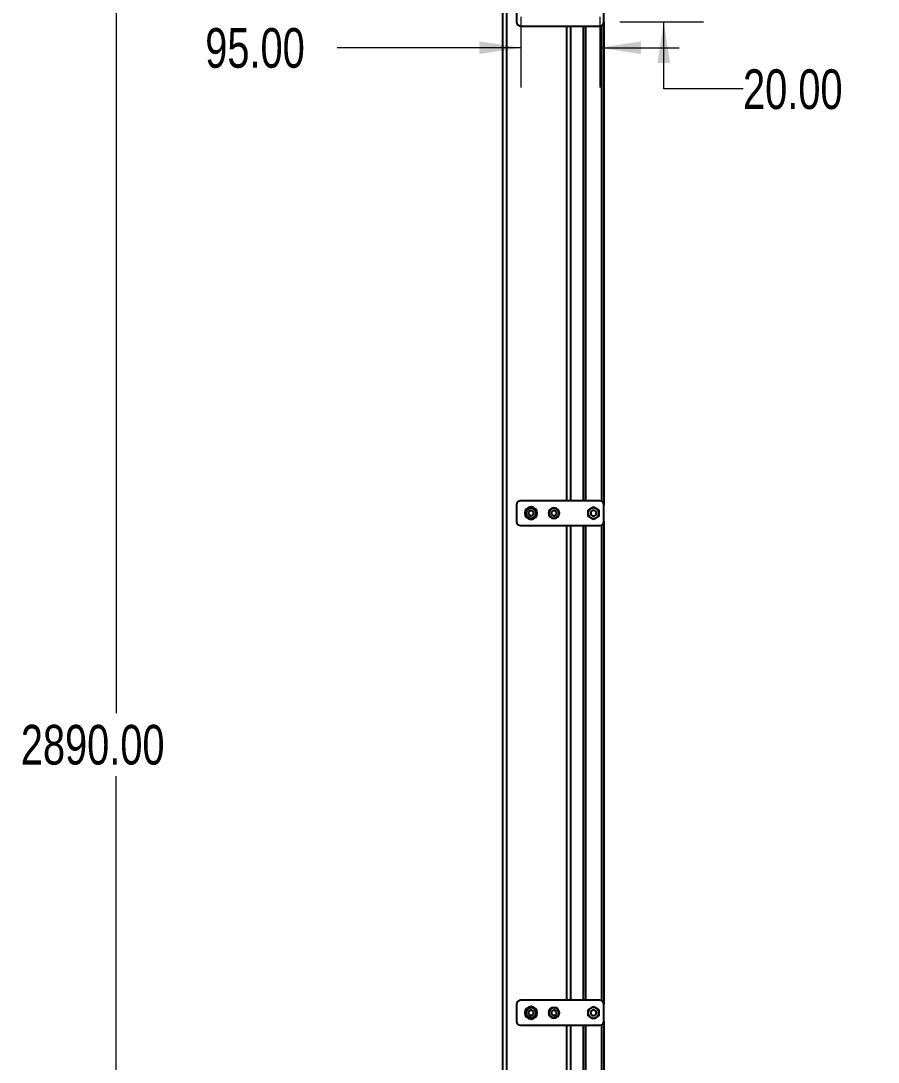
# Model space of a CAD drawing. Header units: millimetres. Extents: x 2 to 418, y 2 to 295.
# Drawn here: x 211.2 to 279.9, y 133.6 to 217 of the extents above; entities that cross this region are included whole.
import ezdxf

# ---------------------------------------------------------------- set-up
doc = ezdxf.new("R2010")
doc.units = ezdxf.units.MM
doc.styles.add('SLDTEXTSTYLE0', font='TXT', dxfattribs={"width": 0.75})
doc.dimstyles.new('SLDDIMSTYLE0', dxfattribs={"dimtxt": 3.175, "dimasz": 3.302, "dimexe": 0, "dimexo": 0.0625, "dimgap": 0.79375, "dimtad": 0, "dimtih": 1, "dimtoh": 1, "dimlfac": 15, "dimrnd": 1e-09, "dimzin": 4, "dimdsep": 46, "dimtxsty": 'SLDTEXTSTYLE0', "dimsah": 1, "dimcen": 0.09, "dimadec": 0, "dimazin": 1, "dimtfac": 1, "dimtmove": 0, "dimatfit": 0, "dimfxl": 0, "dimfrac": 2, "dimtolj": 1, "dimtzin": 12, "dimarcsym": 0})
doc.dimstyles.new('SLDDIMSTYLE1', dxfattribs={"dimtxt": 3.175, "dimasz": 3.302, "dimexe": 0, "dimexo": 0.0625, "dimgap": 0.79375, "dimtad": 0, "dimtih": 1, "dimtoh": 1, "dimlfac": 15, "dimrnd": 1e-09, "dimzin": 4, "dimdsep": 46, "dimtxsty": 'SLDTEXTSTYLE0', "dimsah": 1, "dimcen": 0.09, "dimadec": 0, "dimazin": 1, "dimtfac": 1, "dimtofl": 0, "dimtmove": 0, "dimatfit": 3, "dimfxl": 0, "dimfrac": 2, "dimtolj": 1, "dimtzin": 12, "dimarcsym": 0})

# ---------------------------------------------------------------- blocks, each defined once
blk = doc.blocks.new('_D_20')
at = {"color": 7, "linetype": 'Continuous', "lineweight": 0}
for p, q in [((248.494, 273.924), (215.656, 273.924)), ((218.831, 273.924), (218.831, 161.588)), ((218.831, 81.257), (218.831, 156.547)), ((248.494, 81.257), (215.656, 81.257))]:
    blk.add_line(p, q, dxfattribs=at)
at = {"color": 7, "linetype": 'Continuous', "lineweight": 18}
for points in [[(218.831, 273.924), (218.323, 270.622), (219.339, 270.622)], [(218.831, 81.257), (219.339, 84.559), (218.323, 84.559)]]:
    blk.add_solid(points, dxfattribs=at)
at = {"color": 7, "linetype": 'Continuous', "lineweight": 18, "insert": (211.206, 160.64), "char_height": 3.175, "attachment_point": 1, "style": 'SLDTEXTSTYLE0'}
blk.add_mtext('2890.00', dxfattribs=at)
blk = doc.blocks.new('_D_24')
at = {"color": 7, "linetype": 'Continuous', "lineweight": 0}
for p, q in [((251.231, 217.321), (251.231, 211.68)), ((257.564, 217.321), (257.564, 211.68)), ((251.231, 214.855), (236.53, 214.855)), ((257.564, 214.855), (263.914, 214.855))]:
    blk.add_line(p, q, dxfattribs=at)
at = {"color": 7, "linetype": 'Continuous', "lineweight": 18}
for points in [[(251.231, 214.855), (247.929, 215.363), (247.929, 214.347)], [(257.564, 214.855), (260.866, 214.347), (260.866, 215.363)]]:
    blk.add_solid(points, dxfattribs=at)
at = {"color": 7, "linetype": 'Continuous', "lineweight": 18, "insert": (225.974, 216.427), "char_height": 3.175, "attachment_point": 1, "style": 'SLDTEXTSTYLE0'}
blk.add_mtext('95.00', dxfattribs=at)
blk = doc.blocks.new('_D_25')
at = {"color": 7, "linetype": 'Continuous', "lineweight": 0}
for p, q in [((262.688, 218.257), (262.688, 224.607)), ((259.167, 218.257), (265.863, 218.257)), ((259.167, 216.924), (265.863, 216.924)), ((262.688, 211.55), (262.688, 216.924)), ((269.038, 211.55), (262.688, 211.55))]:
    blk.add_line(p, q, dxfattribs=at)
at = {"color": 7, "linetype": 'Continuous', "lineweight": 18}
for points in [[(262.688, 218.257), (263.196, 221.559), (262.18, 221.559)], [(262.688, 216.924), (262.18, 213.622), (263.196, 213.622)]]:
    blk.add_solid(points, dxfattribs=at)
at = {"color": 7, "linetype": 'Continuous', "lineweight": 18, "insert": (269.038, 213.123), "char_height": 3.175, "attachment_point": 1, "style": 'SLDTEXTSTYLE0'}
blk.add_mtext('20.00', dxfattribs=at)

msp = doc.modelspace()

# ---------------------------------------------------------------- linework, layer by layer
at = {"color": 7, "linetype": 'Continuous', "lineweight": 25}
for p, q in [((249.76384, 247.59064), (249.76384, 107.59064)), ((250.89718, 218.25731), (250.89718, 216.92398)), ((257.89718, 216.92398), (257.89718, 218.25731)), ((257.89718, 216.92398), (257.89718, 178.25731)), ((251.23051, 216.59064), (257.56384, 216.59064)), ((255.23051, 216.59064), (255.23051, 178.59064)), ((256.23051, 216.59064), (256.23051, 178.59064)), ((257.56384, 178.59064), (251.23051, 178.59064)), ((250.89718, 178.25731), (250.89718, 176.92398)), ((252.06384, 177.82158), (251.86384, 177.70611)), ((251.86384, 177.70611), (251.86384, 177.47517)), ((252.06384, 177.98398), (252.06384, 178.02398)), ((252.26384, 177.70611), (252.06384, 177.82158)), ((252.26384, 177.47517), (252.26384, 177.70611)), ((253.89718, 177.82158), (253.69718, 177.70611)), ((253.69718, 177.70611), (253.69718, 177.47517)), ((253.89718, 177.98398), (253.89718, 178.02398)), ((254.09718, 177.70611), (253.89718, 177.82158)), ((254.09718, 177.47517), (254.09718, 177.70611)), ((257.89718, 176.92398), (257.89718, 178.25731)), ((251.86384, 177.47517), (252.06384, 177.3597)), ((252.06384, 177.3597), (252.26384, 177.47517)), ((252.06384, 177.19731), (252.06384, 177.15731)), ((253.69718, 177.47517), (253.89718, 177.3597)), ((253.89718, 177.3597), (254.09718, 177.47517)), ((253.89718, 177.19731), (253.89718, 177.15731)), ((257.89718, 176.92398), (257.89718, 138.25731)), ((251.23051, 176.59064), (257.56384, 176.59064)), ((255.23051, 176.59064), (255.23051, 138.59064)), ((256.23051, 176.59064), (256.23051, 138.59064)), ((257.56384, 138.59064), (251.23051, 138.59064)), ((250.89718, 138.25731), (250.89718, 136.92398)), ((252.06384, 137.82158), (251.86384, 137.70611)), ((251.86384, 137.70611), (251.86384, 137.47517)), ((252.06384, 137.98398), (252.06384, 138.02398)), ((252.26384, 137.70611), (252.06384, 137.82158)), ((252.26384, 137.47517), (252.26384, 137.70611)), ((253.89718, 137.82158), (253.69718, 137.70611)), ((253.69718, 137.70611), (253.69718, 137.47517)), ((253.89718, 137.98398), (253.89718, 138.02398)), ((254.09718, 137.70611), (253.89718, 137.82158)), ((254.09718, 137.47517), (254.09718, 137.70611)), ((257.89718, 136.92398), (257.89718, 138.25731)), ((251.86384, 137.47517), (252.06384, 137.3597)), ((252.06384, 137.3597), (252.26384, 137.47517)), ((252.06384, 137.19731), (252.06384, 137.15731)), ((253.69718, 137.47517), (253.89718, 137.3597)), ((253.89718, 137.3597), (254.09718, 137.47517)), ((253.89718, 137.19731), (253.89718, 137.15731)), ((257.89718, 136.92398), (257.89718, 98.25731)), ((251.23051, 136.59064), (257.56384, 136.59064)), ((255.23051, 136.59064), (255.23051, 98.59064)), ((256.23051, 136.59064), (256.23051, 98.59064))]:
    msp.add_line(p, q, dxfattribs=at)
at = {"color": 8, "linetype": 'Continuous', "lineweight": 25}
for p, q in [((250.09718, 247.01329), (250.09718, 108.16799)), ((254.89718, 216.59064), (254.89718, 178.59064)), ((256.43051, 216.59064), (256.43051, 178.59064)), ((257.69718, 216.61932), (257.69718, 178.55981)), ((254.89718, 176.59064), (254.89718, 138.59064)), ((256.43051, 176.59064), (256.43051, 138.59064)), ((257.69718, 176.61932), (257.69718, 138.55981)), ((254.89718, 136.59064), (254.89718, 98.59064)), ((256.43051, 136.59064), (256.43051, 98.59064)), ((257.69718, 136.61932), (257.69718, 98.55981))]:
    msp.add_line(p, q, dxfattribs=at)
at = {"color": 7, "linetype": 'Continuous', "lineweight": 25}
for centre, radius, start, end in [((251.23051, 216.92398), 0.33333, 180, 270), ((257.56384, 216.92398), 0.33333, 270, 0), ((251.23051, 178.25731), 0.33333, 90, 180), ((257.56384, 178.25731), 0.33333, 0, 90), ((252.06384, 177.59064), 0.5, 90, 270), ((252.06384, 177.59064), 0.43333, 90, 270), ((252.06384, 177.59064), 0.39333, 90, 270), ((252.06384, 177.59064), 0.5, 270, 90), ((252.06384, 177.59064), 0.43333, 270, 90), ((252.06384, 177.59064), 0.39333, 270, 90), ((253.89718, 177.59064), 0.43333, 90, 270), ((253.89718, 177.59064), 0.39333, 90, 270), ((253.89718, 177.59064), 0.43333, 270, 90), ((253.89718, 177.59064), 0.39333, 270, 90), ((257.06384, 177.59064), 0.43333, 120, 180), ((257.06384, 177.59064), 0.43333, 180, 240), ((257.06384, 177.59064), 0.22667, 90, 270), ((257.06384, 177.59064), 0.43333, 60, 120), ((257.06384, 177.59064), 0.22667, 270, 90), ((257.06384, 177.59064), 0.43333, 0, 60), ((257.06384, 177.59064), 0.43333, 300, 0), ((251.23051, 176.92398), 0.33333, 180, 270), ((257.06384, 177.59064), 0.43333, 240, 300), ((257.56384, 176.92398), 0.33333, 270, 0), ((251.23051, 138.25731), 0.33333, 90, 180), ((257.56384, 138.25731), 0.33333, 0, 90), ((252.06384, 137.59064), 0.5, 90, 270), ((252.06384, 137.59064), 0.43333, 90, 270), ((252.06384, 137.59064), 0.39333, 90, 270), ((252.06384, 137.59064), 0.5, 270, 90), ((252.06384, 137.59064), 0.43333, 270, 90), ((252.06384, 137.59064), 0.39333, 270, 90), ((253.89718, 137.59064), 0.43333, 90, 270), ((253.89718, 137.59064), 0.39333, 90, 270), ((253.89718, 137.59064), 0.43333, 270, 90), ((253.89718, 137.59064), 0.39333, 270, 90), ((257.06384, 137.59064), 0.43333, 120, 180), ((257.06384, 137.59064), 0.43333, 180, 240), ((257.06384, 137.59064), 0.22667, 90, 270), ((257.06384, 137.59064), 0.43333, 60, 120), ((257.06384, 137.59064), 0.22667, 270, 90), ((257.06384, 137.59064), 0.43333, 0, 60), ((257.06384, 137.59064), 0.43333, 300, 0), ((251.23051, 136.92398), 0.33333, 180, 270), ((257.06384, 137.59064), 0.43333, 240, 300), ((257.56384, 136.92398), 0.33333, 270, 0)]:
    msp.add_arc(centre, radius, start, end, dxfattribs=at)
for points in [[(256.63051, 177.84083), (256.7013, 177.8817), (256.77322, 177.92323), (256.84718, 177.96592)], [(256.63051, 177.59064), (256.63051, 177.67603), (256.63051, 177.75909), (256.63051, 177.84083)], [(256.63051, 177.34046), (256.63051, 177.4222), (256.63051, 177.50525), (256.63051, 177.59064)], [(256.84718, 177.96592), (256.92113, 178.00862), (256.99305, 178.05014), (257.06384, 178.09101)], [(257.06384, 178.09101), (257.13463, 178.05014), (257.20656, 178.00862), (257.28051, 177.96592)], [(257.28051, 177.96592), (257.35446, 177.92323), (257.42639, 177.8817), (257.49718, 177.84083)], [(257.49718, 177.84083), (257.49718, 177.75909), (257.49718, 177.67603), (257.49718, 177.59064)], [(257.49718, 177.59064), (257.49718, 177.50525), (257.49718, 177.4222), (257.49718, 177.34046)], [(256.84718, 177.21537), (256.77322, 177.25806), (256.7013, 177.29959), (256.63051, 177.34046)], [(257.06384, 177.09027), (256.99305, 177.13114), (256.92113, 177.17267), (256.84718, 177.21537)], [(257.28051, 177.21537), (257.20656, 177.17267), (257.13463, 177.13114), (257.06384, 177.09027)], [(257.49718, 177.34046), (257.42639, 177.29959), (257.35446, 177.25806), (257.28051, 177.21537)], [(256.63051, 137.84083), (256.7013, 137.8817), (256.77322, 137.92323), (256.84718, 137.96592)], [(256.63051, 137.59064), (256.63051, 137.67603), (256.63051, 137.75909), (256.63051, 137.84083)], [(256.63051, 137.34046), (256.63051, 137.4222), (256.63051, 137.50525), (256.63051, 137.59064)], [(256.84718, 137.96592), (256.92113, 138.00862), (256.99305, 138.05014), (257.06384, 138.09101)], [(257.06384, 138.09101), (257.13463, 138.05014), (257.20656, 138.00862), (257.28051, 137.96592)], [(257.28051, 137.96592), (257.35446, 137.92323), (257.42639, 137.8817), (257.49718, 137.84083)], [(257.49718, 137.84083), (257.49718, 137.75909), (257.49718, 137.67603), (257.49718, 137.59064)], [(257.49718, 137.59064), (257.49718, 137.50525), (257.49718, 137.4222), (257.49718, 137.34046)], [(256.84718, 137.21537), (256.77322, 137.25806), (256.7013, 137.29959), (256.63051, 137.34046)], [(257.06384, 137.09027), (256.99305, 137.13114), (256.92113, 137.17267), (256.84718, 137.21537)], [(257.28051, 137.21537), (257.20656, 137.17267), (257.13463, 137.13114), (257.06384, 137.09027)], [(257.49718, 137.34046), (257.42639, 137.29959), (257.35446, 137.25806), (257.28051, 137.21537)]]:
    msp.add_open_spline(points, degree=3, dxfattribs=at)

# ---------------------------------------------------------------- dimensions: what is measured, and where the dimension line sits
at = {"color": 7, "linetype": 'Continuous', "lineweight": 18}
for base, p1, p2, dimstyle, picture, middle in [((218.83051, 81.25731), (249.76384, 273.92398), (249.76384, 81.25731), 'SLDDIMSTYLE1', '_D_20', (218.83051, 159.06749)), ((262.68776, 218.25731), (257.89718, 216.92398), (257.89718, 218.25731), 'SLDDIMSTYLE0', '_D_25', (262.68776, 211.54992))]:
    dim = msp.add_linear_dim(base=base, p1=p1, p2=p2, angle=90, dimstyle=dimstyle, dxfattribs=at)
    dim.commit()
    dim.dimension.update_dxf_attribs({"geometry": picture, "text_midpoint": middle, "dimtype": 160})
dim = msp.add_linear_dim(base=(251.23051, 214.85474), p1=(257.56384, 218.59064), p2=(251.23051, 218.59064), dimstyle='SLDDIMSTYLE0', dxfattribs=at)
dim.commit()
dim.dimension.update_dxf_attribs({"geometry": '_D_24', "text_midpoint": (231.25201, 214.85474), "dimtype": 160})

doc.saveas('drawing.dxf')
